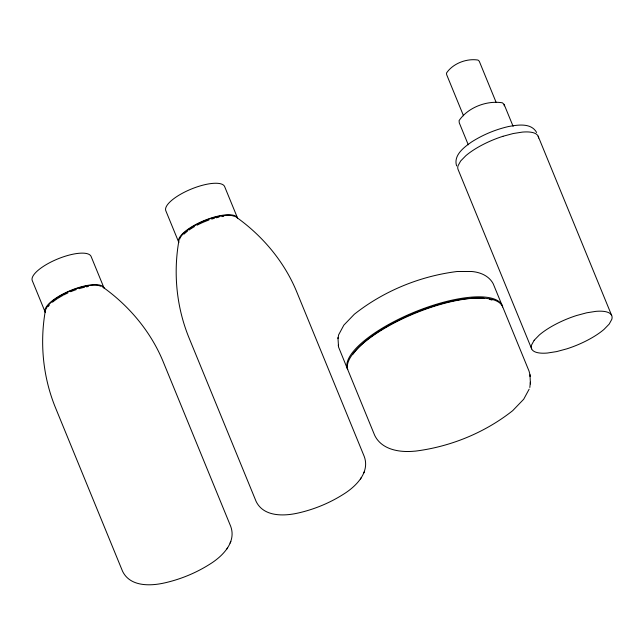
<?xml version="1.0" encoding="UTF-8"?>
<svg xmlns="http://www.w3.org/2000/svg" width="644" height="644" viewBox="0 0 644 644"><rect width="100%" height="100%" fill="white"/><g stroke="black" fill="none" stroke-linecap="round" stroke-linejoin="round"><path stroke-width="0.97" d="M338.003 338.583L338.639 334.816L343.856 325.131L354.337 314.24C383.727 290.999 419.848 276.204 456.999 271.518L471.649 271.502C480.231 272.171 488.989 275.833 493.215 283.763L502.046 305.296M530.342 382.182L529.827 387.479M45.442 310.207C39.622 342.576 42.898 376.708 55.279 407.217L122.585 571.325C130.056 586.7 150.06 586.185 164.317 582.965L165.146 582.788C180.94 579.149 196.098 572.886 209.791 564.208C222.269 556.505 236.686 542.409 230.697 526.333L163.391 362.226C150.978 331.7 128.969 305.546 102.155 286.604M178.976 240.317C173.156 272.694 176.44 306.826 188.813 337.335L256.119 501.443C263.589 516.81 283.593 516.303 297.85 513.083L298.679 512.906C314.473 509.267 329.631 503.004 343.324 494.326C355.81 486.623 370.219 472.527 364.23 456.451L296.932 292.344C284.511 261.818 262.511 235.664 235.688 216.722M226.938 548.946L227.654 547.593M230.061 543.093L230.866 541.588M360.471 479.056L361.195 477.703M363.602 473.211L364.399 471.706M529.167 389.129L523.701 399.232L512.696 410.663C484.868 432.671 450.671 446.67 415.509 451.106L414.237 451.194C399.787 452.571 381.82 449.915 374.703 435.392L348.187 370.727A83.599 27.354 -22.3 0 1 413.77 313.805A83.599 27.354 -22.3 0 1 502.537 306.496L529.062 371.161L529.972 374.711L530.423 383.977M502.948 136.295L513.171 133.541L522.365 132.101A42.077 13.766 -22.3 0 1 538.569 138.033M513.107 126.321L504.107 104.392L502.376 102.799C486.848 100.255 467.914 107.435 459.075 120.637L459.277 122.859L468.269 144.787M536.629 132.503C531.155 122.537 517.51 124.888 508.358 126.57L508.068 126.643C495.325 129.621 483.089 134.709 472.02 141.704L471.746 141.865C464.227 147.106 453.159 155.204 456.62 165.927M538.151 136.222L611.671 315.479M496.121 102.34L479.265 61.228L478.001 60.069C466.707 58.218 452.933 63.442 446.509 73.038L446.654 74.656L463.519 115.775M531.67 348.903L458.15 169.646A42.077 13.766 -22.3 0 1 458.021 165.782L460.629 161.032L465.797 155.735A44.034 14.409 -22.3 0 1 502.948 136.295M337.955 337.609L338.551 347.052L347.696 369.527A83.599 27.354 -22.3 0 1 415.799 311.567A83.599 27.354 -22.3 0 1 502.642 306.979M504.107 104.392L504.244 105.874M529.972 374.711L530.06 376.563M338.325 345.071L338.366 346.07M353.129 354.079A81.152 26.557 -22.3 0 1 411.846 314.079A81.152 26.557 -22.3 0 1 484.127 298.373M489.311 299.275A81.152 26.557 -22.3 0 1 492 300.08M179.644 239.238A30.743 10.054 -22.3 0 1 203.89 221.069A30.743 10.054 -22.3 0 1 234.464 216.424M183.999 234.142A30.743 10.054 -22.3 0 1 187.444 231.196M188.966 230.077A30.743 10.054 -22.3 0 1 194.488 226.583M197.008 225.207A30.743 10.054 -22.3 0 1 208.889 220.039M211.699 219.097A30.743 10.054 -22.3 0 1 214.476 218.268M216.304 217.777A30.743 10.054 -22.3 0 1 218.968 217.157M221.89 216.609A30.743 10.054 -22.3 0 1 223.758 216.344M46.102 309.12A30.743 10.054 -22.3 0 1 70.357 290.951A30.743 10.054 -22.3 0 1 100.923 286.306M48.228 306.512A30.743 10.054 -22.3 0 1 49.242 305.288M52.502 302.197A30.743 10.054 -22.3 0 1 57.058 298.848M57.791 298.373A30.743 10.054 -22.3 0 1 62.629 295.54M63.474 295.089A30.743 10.054 -22.3 0 1 67.918 292.923M70.671 291.724A30.743 10.054 -22.3 0 1 76.298 289.591M79.091 288.689A30.743 10.054 -22.3 0 1 84.557 287.232M86.417 286.846A30.743 10.054 -22.3 0 1 88.357 286.5M534.15 340.29L531.542 345.039A42.077 13.766 -22.3 0 0 547.456 353.025L556.658 351.592L566.873 348.831A44.034 14.409 -22.3 0 0 604.024 329.39L609.192 324.093L611.8 319.352A42.077 13.766 -22.3 0 0 595.885 311.358L586.684 312.799L576.461 315.552A44.034 14.409 -22.3 0 0 539.318 334.993L534.15 340.29M237.507 217.97L224.587 186.47A31.798 10.409 -22.3 0 0 190.825 189.247A31.798 10.409 -22.3 0 0 165.878 210.902L178.799 242.402A31.798 10.409 -22.3 0 1 203.746 220.755A31.798 10.409 -22.3 0 1 237.507 217.97M103.974 287.86L91.054 256.352A31.798 10.409 -22.3 0 0 57.284 259.13A31.798 10.409 -22.3 0 0 32.345 280.784L45.265 312.292A31.798 10.409 -22.3 0 1 70.212 290.637A31.798 10.409 -22.3 0 1 103.974 287.86"/></g></svg>
